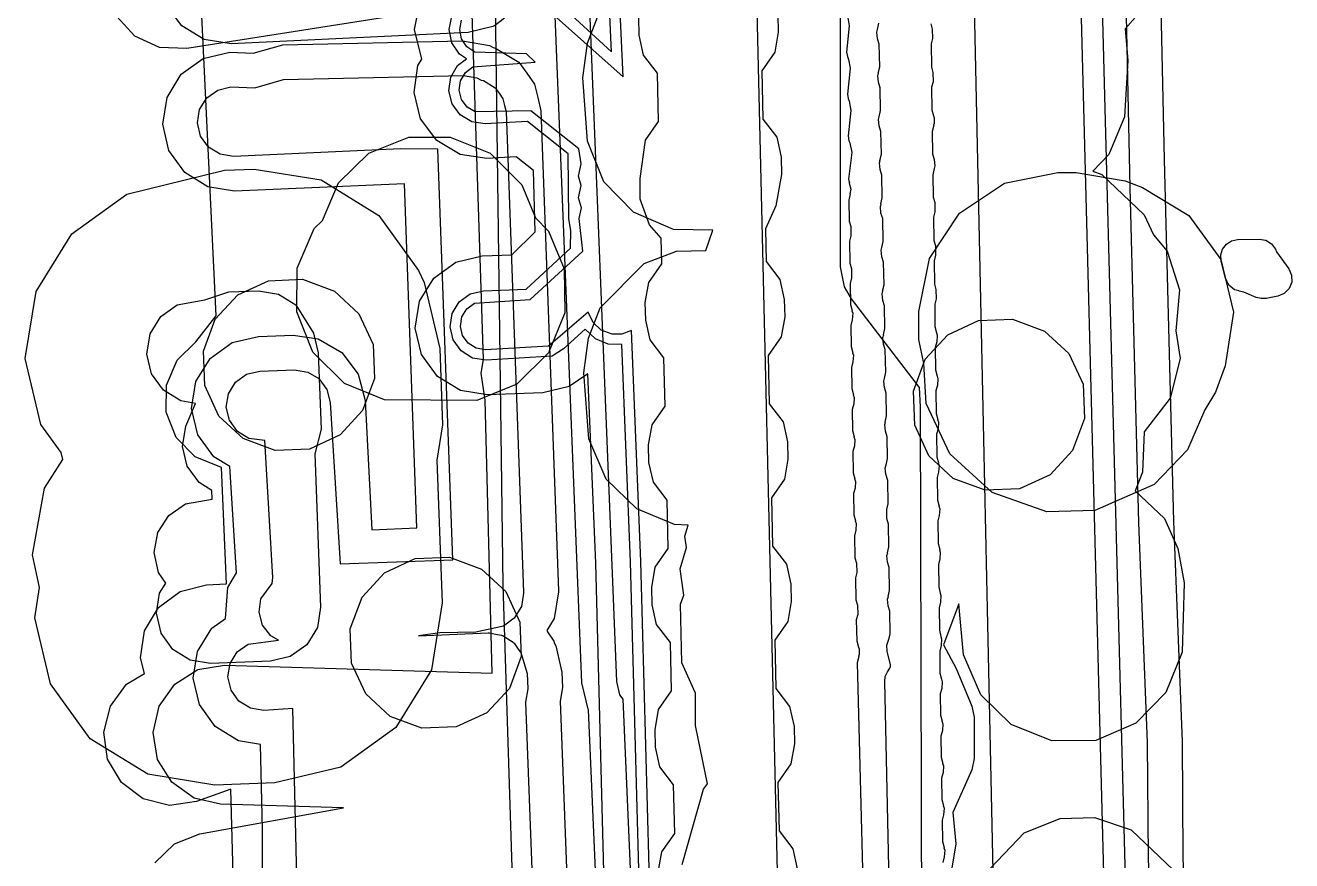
# Model space of a CAD drawing. Header units: metres. Extents: x 17722 to 17999, y 13535 to 15917.
# Drawn here: x 17763.63 to 17800.06, y 15571.33 to 15595.35 of the extents above; entities that cross this region are included whole.
import ezdxf

# ---------------------------------------------------------------- set-up
doc = ezdxf.new("R2010")
doc.units = ezdxf.units.M
for name, color, linetype in [('AI_GREENING_ALLOWED_ZONE', 4, 'Continuous'), ('AI_GREENING_EXCLUSIONS', 1, 'Continuous'), ('AI_GREENING_LAWN', 82, 'Continuous')]:
    doc.layers.add(name, color=color, linetype=linetype)

msp = doc.modelspace()

# ---------------------------------------------------------------- linework, layer by layer
at = {"layer": 'AI_GREENING_ALLOWED_ZONE'}
msp.add_lwpolyline([(17798.028, 15588.572), (17798.017, 15588.749), (17798.069, 15588.918), (17798.177, 15589.059), (17798.327, 15589.154), (17798.501, 15589.19), (17799.12, 15589.206), (17799.312, 15589.173), (17799.477, 15589.07), (17799.589, 15588.911), (17799.623, 15588.837), (17799.971, 15588.348), (17800.052, 15588.167), (17800.056, 15587.969), (17799.983, 15587.785), (17799.844, 15587.644), (17799.661, 15587.568), (17799.326, 15587.501), (17799.179, 15587.494), (17799.037, 15587.529), (17798.68, 15587.677), (17798.541, 15587.706), (17798.543, 15587.716), (17798.416, 15587.746), (17798.245, 15587.882), (17798.148, 15588.077), (17798.028, 15588.572)], close=True, dxfattribs=at)
at = {"layer": 'AI_GREENING_EXCLUSIONS'}
for points in [[(17781.508, 15527.641), (17780.822, 15546.419), (17780.14, 15568.624), (17779.834, 15575.666), (17779.819, 15575.687), (17779.642, 15576.447), (17777.71, 15624.657)], [(17782.508, 15527.675), (17781.822, 15546.452), (17781.139, 15568.657), (17780.822, 15575.972), (17780.73, 15576.1), (17780.641, 15576.48), (17778.709, 15624.695)], [(17778.563, 15595.887), (17780.828, 15593.872), (17779.732, 15617.603)], [(17778.999, 15595.966), (17780.495, 15594.588), (17779.432, 15617.589)], [(17795.158, 15601.92), (17795.402, 15590.686), (17795.653, 15581.049), (17795.902, 15574.723), (17795.929, 15571.415), (17796.509, 15553.677), (17797.06, 15528.571)], [(17796.157, 15601.948), (17796.384, 15591.498), (17796.652, 15581.081), (17796.902, 15574.756), (17796.929, 15571.438), (17797.506, 15553.776), (17797.508, 15553.721), (17797.508, 15553.712), (17797.508, 15553.699), (17798.059, 15528.597)], [(17777.168, 15597.756), (17777.151, 15595.256), (17777.363, 15579.257), (17777.664, 15569.921)], [(17769.697, 15567.784), (17769.538, 15573.383), (17768.55, 15573.032), (17767.778, 15572.92), (17767.021, 15573.111), (17766.396, 15573.578), (17765.996, 15574.248), (17765.884, 15575.021), (17766.076, 15575.777), (17766.542, 15576.403), (17767.061, 15576.711), (17766.946, 15577.166), (17767.059, 15577.938), (17767.459, 15578.608), (17768.086, 15579.074), (17768.842, 15579.265), (17769.416, 15579.294), (17769.275, 15582.638), (17768.518, 15582.944), (17767.972, 15583.501), (17767.68, 15584.225), (17767.687, 15585.005), (17767.993, 15585.723), (17768.534, 15586.253), (17769.122, 15586.994), (17768.695, 15595.832)], [(17767.359, 15571.27), (17767.92, 15571.812), (17768.646, 15572.099), (17772.784, 15572.85), (17769.243, 15572.954), (17768.483, 15573.129), (17767.847, 15573.582), (17767.433, 15574.243), (17767.303, 15575.012), (17767.478, 15575.773), (17767.93, 15576.409), (17768.592, 15576.823), (17769.361, 15576.953), (17777.061, 15576.725), (17776.857, 15584.574), (17776.746, 15585.345), (17776.813, 15585.744), (17776.47, 15595.968), (17768.272, 15594.685), (17767.492, 15594.717), (17766.784, 15595.045), (17766.255, 15595.619)], [(17777.416, 15595.557), (17777.124, 15595.339), (17777.098, 15595.332), (17777.077, 15595.317), (17776.721, 15595.236), (17776.368, 15595.146), (17769.547, 15594.821), (17768.777, 15594.944), (17768.129, 15595.336), (17767.663, 15595.962)], [(17780.284, 15570.654), (17780.039, 15579.889), (17779.812, 15585.328), (17779.271, 15584.963), (17778.512, 15584.782), (17776.919, 15584.723), (17776.149, 15584.847), (17775.484, 15585.256), (17775.027, 15585.889), (17774.846, 15586.648), (17774.97, 15587.418), (17775.379, 15588.083), (17776.012, 15588.54), (17776.771, 15588.721), (17777.627, 15588.752), (17778.3, 15589.41), (17778.249, 15591.174), (17777.75, 15591.567), (17776.907, 15591.525), (17776.135, 15591.639), (17775.465, 15592.04), (17775, 15592.666), (17774.81, 15593.423), (17774.923, 15594.195), (17775.034, 15594.38), (17774.825, 15595.23), (17774.977, 15595.996)], [(17789.478, 15546.978), (17789.384, 15584.379), (17789.355, 15584.939), (17787.391, 15587.488), (17787.193, 15587.829), (17787.079, 15588.403), (17787.079, 15595.93)], [(17795.937, 15596.006), (17795.266, 15595.249), (17795.34, 15594.346), (17795.246, 15592.72), (17794.793, 15591.636), (17794.341, 15591.163), (17794.592, 15591.064), (17795.816, 15589.905), (17796.086, 15589.324), (17796.477, 15588.859), (17796.83, 15587.744), (17796.726, 15586.57), (17796.845, 15585.767), (17796.559, 15584.632), (17795.811, 15583.662), (17795.762, 15582.498), (17795.556, 15581.964), (17796.399, 15581.165), (17796.785, 15580.309), (17796.967, 15579.32), (17796.902, 15577.328), (17796.432, 15576.163), (17795.577, 15575.286), (17794.426, 15574.788), (17793.157, 15574.771), (17791.992, 15575.241), (17791.115, 15576.096), (17790.617, 15577.247), (17790.484, 15578.711), (17790.038, 15577.537), (17790.406, 15576.858), (17790.86, 15575.775), (17790.925, 15575.452), (17790.925, 15574.265), (17790.86, 15573.942), (17790.308, 15572.713), (17790.393, 15571.816), (17790.216, 15570.71)], [(17781.316, 15569.654), (17781.038, 15579.921), (17780.784, 15586.176), (17780.391, 15586.188), (17780.029, 15586.339), (17779.736, 15586.617), (17779.115, 15586.045), (17778.782, 15585.842), (17776.882, 15585.723), (17776.497, 15585.785), (17776.165, 15585.989), (17775.936, 15586.305), (17775.846, 15586.685), (17775.908, 15587.07), (17776.112, 15587.403), (17776.428, 15587.631), (17776.808, 15587.721), (17778.032, 15587.767), (17779.315, 15588.947), (17779.324, 15589.452), (17779.261, 15589.79), (17779.246, 15591.661), (17778.075, 15592.585), (17776.857, 15592.524), (17776.471, 15592.581), (17776.136, 15592.781), (17775.904, 15593.094), (17775.808, 15593.473), (17775.865, 15593.859), (17776.066, 15594.194), (17776.324, 15594.386), (17776.118, 15594.523), (17775.901, 15594.848), (17775.825, 15595.23), (17775.901, 15595.613)], [(17781.626, 15569.354), (17781.338, 15579.931), (17781.071, 15586.577), (17780.786, 15586.47), (17780.508, 15586.47), (17780.197, 15586.588), (17779.96, 15586.809), (17779.824, 15587.105), (17778.679, 15586.124), (17776.871, 15586.023), (17776.601, 15586.066), (17776.369, 15586.209), (17776.209, 15586.43), (17776.145, 15586.696), (17776.189, 15586.966), (17776.332, 15587.198), (17776.553, 15587.358), (17778.154, 15587.471), (17779.663, 15588.859), (17779.561, 15589.794), (17779.627, 15590.104), (17779.546, 15590.39), (17779.616, 15590.75), (17779.546, 15591.014), (17779.616, 15591.374), (17779.554, 15591.801), (17778.172, 15592.89), (17776.572, 15592.864), (17776.338, 15593.004), (17776.175, 15593.223), (17776.108, 15593.488), (17776.148, 15593.758), (17776.288, 15593.992), (17776.507, 15594.155), (17778.3, 15594.298), (17778.048, 15594.53), (17776.557, 15594.584), (17776.33, 15594.735), (17776.178, 15594.962), (17776.125, 15595.23), (17776.178, 15595.498)], [(17782.526, 15571.22), (17783.133, 15573.382), (17783.249, 15573.537), (17782.905, 15575.214), (17782.905, 15576.147), (17782.518, 15577.018), (17782.474, 15578.702), (17782.572, 15578.965), (17782.462, 15579.726), (17782.647, 15580.332), (17782.6, 15580.657), (17782.694, 15580.98), (17782.302, 15580.997), (17781.218, 15581.45), (17780.341, 15582.305), (17779.843, 15583.456), (17779.698, 15585.356), (17779.828, 15586.354), (17780.167, 15587.229), (17781.426, 15588.508), (17782.357, 15588.858), (17783.209, 15588.881), (17783.406, 15589.463), (17782.275, 15589.48), (17781.124, 15589.978), (17780.269, 15590.855), (17779.799, 15592.02), (17779.671, 15593.839), (17779.801, 15594.837), (17780.14, 15595.712)], [(17781.836, 15571.003), (17781.937, 15571.579), (17782.311, 15572.115), (17782.279, 15573.507), (17781.882, 15574.025), (17781.754, 15574.597), (17781.743, 15575.096), (17781.844, 15575.673), (17782.218, 15576.209), (17782.186, 15577.601), (17781.788, 15578.119), (17781.661, 15578.69), (17781.65, 15579.19), (17781.751, 15579.767), (17782.125, 15580.303), (17782.093, 15581.695), (17781.695, 15582.213), (17781.568, 15582.784), (17781.557, 15583.284), (17781.658, 15583.861), (17782.031, 15584.396), (17782, 15585.788), (17781.602, 15586.307), (17781.475, 15586.878), (17781.463, 15587.378), (17781.564, 15587.954), (17781.938, 15588.49), (17781.921, 15589.23), (17781.586, 15589.618), (17781.32, 15590.354), (17781.32, 15590.948), (17781.471, 15592.048), (17781.845, 15592.584), (17781.813, 15593.976), (17781.416, 15594.494), (17781.288, 15595.066), (17781.277, 15595.566)], [(17785.276, 15595.657), (17785.287, 15595.157), (17785.186, 15594.58), (17784.812, 15594.044), (17784.844, 15592.652), (17785.242, 15592.134), (17785.369, 15591.563), (17785.38, 15591.063), (17785.221, 15590.16), (17784.916, 15589.501), (17784.937, 15588.558), (17785.335, 15588.04), (17785.462, 15587.469), (17785.474, 15586.969), (17785.373, 15586.393), (17784.999, 15585.857), (17785.031, 15584.465), (17785.428, 15583.946), (17785.556, 15583.375), (17785.567, 15582.875), (17785.466, 15582.299), (17785.092, 15581.763), (17785.124, 15580.371), (17785.522, 15579.853), (17785.649, 15579.281), (17785.66, 15578.781), (17785.559, 15578.205), (17785.185, 15577.669), (17785.217, 15576.277), (17785.615, 15575.759), (17785.742, 15575.187), (17785.753, 15574.688), (17785.652, 15574.111), (17785.279, 15573.575), (17785.31, 15572.183), (17785.708, 15571.665), (17785.835, 15571.094)], [(17770.454, 15571.09), (17770.448, 15572.238), (17770.392, 15574.674), (17769.758, 15574.776), (17769.094, 15575.187), (17768.638, 15575.82), (17768.459, 15576.579), (17768.584, 15577.349), (17768.994, 15578.013), (17769.386, 15578.296), (17769.454, 15579.182), (17769.7, 15579.611), (17769.508, 15582.661), (17769.049, 15582.944), (17768.592, 15583.577), (17768.412, 15584.336), (17768.536, 15585.106), (17768.946, 15585.77), (17769.579, 15586.227), (17770.338, 15586.407), (17771.332, 15586.444), (17772.058, 15586.335), (17772.732, 15585.941), (17773.204, 15585.32), (17773.401, 15584.565), (17773.597, 15580.848), (17774.893, 15580.898), (17774.533, 15590.792), (17769.651, 15590.582), (17768.881, 15590.707), (17768.217, 15591.117), (17767.761, 15591.751), (17767.581, 15592.51), (17767.706, 15593.28), (17768.116, 15593.944), (17768.75, 15594.4), (17769.509, 15594.58), (17770.181, 15594.557), (17771.034, 15594.791), (17776.208, 15594.91), (17776.977, 15594.775), (17777.088, 15594.711), (17777.158, 15594.7), (17777.822, 15594.29), (17777.822, 15594.289), (17777.823, 15594.289), (17778.051, 15593.973), (17778.279, 15593.658), (17778.279, 15593.657), (17778.279, 15593.656), (17778.369, 15593.277), (17778.459, 15592.898), (17778.962, 15579.087), (17778.962, 15579.087), (17778.963, 15579.06), (17778.838, 15578.289), (17778.629, 15577.949), (17778.653, 15577.908), (17778.831, 15577.638), (17778.84, 15577.591), (17778.89, 15577.508), (17779.067, 15576.748), (17779.081, 15576.307), (17779.016, 15575.914), (17779.774, 15555.926)], [(17771.671, 15561.144), (17771.329, 15575.701), (17770.493, 15575.651), (17770.108, 15575.713), (17769.776, 15575.918), (17769.548, 15576.235), (17769.458, 15576.615), (17769.521, 15577), (17769.726, 15577.332), (17770.042, 15577.56), (17770.911, 15577.667), (17770.694, 15577.791), (17770.455, 15578.1), (17770.353, 15578.477), (17770.402, 15578.864), (17770.729, 15579.305), (17770.752, 15579.469), (17770.515, 15583.41), (17770.062, 15583.472), (17769.73, 15583.676), (17769.501, 15583.993), (17769.411, 15584.372), (17769.474, 15584.758), (17769.678, 15585.09), (17769.995, 15585.318), (17770.374, 15585.408), (17771.369, 15585.444), (17771.754, 15585.382), (17772.068, 15585.193), (17772.304, 15584.882), (17772.403, 15584.505), (17772.682, 15579.863), (17775.927, 15579.978), (17775.497, 15591.791), (17774.43, 15591.802), (17769.616, 15591.582), (17769.23, 15591.644), (17768.898, 15591.849), (17768.67, 15592.166), (17768.581, 15592.545), (17768.643, 15592.931), (17768.848, 15593.263), (17769.165, 15593.491), (17769.544, 15593.58), (17770.234, 15593.555), (17771.057, 15593.791), (17776.231, 15593.91), (17776.616, 15593.843), (17776.743, 15593.773), (17776.809, 15593.763), (17777.141, 15593.558), (17777.141, 15593.557), (17777.141, 15593.557), (17777.255, 15593.399), (17777.369, 15593.241), (17777.369, 15593.241), (17777.37, 15593.241), (17777.414, 15593.051), (17777.459, 15592.862), (17777.962, 15579.051), (17777.962, 15579.051), (17777.963, 15579.023), (17777.901, 15578.638), (17777.696, 15578.306), (17777.38, 15578.078), (17776.59, 15577.905), (17775.554, 15577.883), (17774.944, 15577.791), (17776.944, 15577.881), (17776.965, 15577.878), (17776.985, 15577.882), (17777.157, 15577.847), (17777.33, 15577.819), (17777.347, 15577.808), (17777.367, 15577.804), (17777.512, 15577.706), (17777.661, 15577.614), (17777.673, 15577.597), (17777.691, 15577.585), (17777.787, 15577.439), (17777.89, 15577.297), (17777.897, 15577.273), (17777.906, 15577.26), (17777.914, 15577.218), (17778.067, 15576.716), (17778.082, 15576.274), (17778.018, 15575.889), (17778.017, 15575.888), (17778.774, 15555.908)], [(17791.202, 15570.91), (17792.362, 15572.132), (17793.392, 15572.539), (17794.386, 15572.566), (17795.436, 15572.214), (17796.66, 15571.055)]]:
    msp.add_lwpolyline(points, dxfattribs=at)
for points in [[(17777.911, 15590.768), (17778.309, 15589.818), (17778.678, 15589.43), (17779.132, 15588.346), (17779.146, 15587.089), (17778.678, 15585.936), (17777.772, 15585.029), (17776.619, 15584.562), (17773.963, 15584.584), (17772.81, 15585.051), (17771.904, 15585.958), (17771.436, 15587.111), (17771.451, 15588.368), (17771.942, 15589.509), (17772.176, 15589.743), (17772.643, 15590.825), (17773.511, 15591.674), (17774.664, 15592.141), (17775.852, 15592.141), (17777.005, 15591.674), (17777.911, 15590.768)], [(17763.902, 15578.317), (17764.042, 15579.185), (17763.837, 15580.123), (17764.181, 15582.043), (17764.711, 15582.869), (17764.664, 15583.066), (17764.08, 15583.874), (17763.63, 15585.773), (17763.941, 15587.699), (17764.965, 15589.359), (17766.546, 15590.502), (17769.361, 15591.185), (17770.209, 15591.216), (17772.135, 15590.905), (17773.796, 15589.881), (17774.938, 15588.3), (17775.104, 15587.959), (17775.554, 15586.061), (17775.634, 15583.864), (17775.471, 15582.852), (17775.621, 15578.744), (17775.31, 15576.818), (17774.286, 15575.158), (17772.704, 15574.015), (17770.806, 15573.565), (17769.081, 15573.502), (17767.155, 15573.813), (17765.494, 15574.837), (17764.352, 15576.419), (17763.902, 15578.317)], [(17789.333, 15587.12), (17789.636, 15588.651), (17790.502, 15589.949), (17791.799, 15590.817), (17793.33, 15591.123), (17793.853, 15591.118), (17795.271, 15590.876), (17795.762, 15590.691), (17797.095, 15589.88), (17798.016, 15588.62), (17798.385, 15587.104), (17798.146, 15585.561), (17797.869, 15584.803), (17797.561, 15584.298), (17797.061, 15583.142), (17796.096, 15582.144), (17794.395, 15581.399), (17793.009, 15581.366), (17791.444, 15581.922), (17790.227, 15583.027), (17789.539, 15584.475), (17789.471, 15585.628), (17789.333, 15586.322), (17789.333, 15587.12)], [(17772.524, 15587.707), (17773.223, 15587.06), (17773.632, 15586.178), (17773.671, 15585.192), (17773.33, 15584.275), (17772.683, 15583.576), (17771.801, 15583.167), (17770.815, 15583.128), (17769.898, 15583.469), (17769.199, 15584.116), (17768.79, 15584.998), (17768.751, 15585.984), (17769.092, 15586.901), (17769.739, 15587.6), (17770.621, 15588.009), (17771.607, 15588.048), (17772.524, 15587.707)], [(17767.493, 15579.022), (17767.672, 15579.314), (17767.461, 15579.617), (17767.336, 15580.189), (17767.439, 15580.765), (17767.755, 15581.258), (17768.236, 15581.592), (17769.008, 15581.721), (17768.999, 15581.972), (17768.627, 15582.201), (17768.285, 15582.675), (17768.149, 15583.245), (17768.243, 15583.822), (17768.526, 15584.481), (17768.103, 15584.549), (17767.605, 15584.856), (17767.263, 15585.331), (17767.128, 15585.9), (17767.221, 15586.478), (17767.528, 15586.976), (17768.002, 15587.319), (17768.794, 15587.462), (17769.488, 15587.687), (17770.337, 15587.718), (17770.915, 15587.625), (17771.413, 15587.318), (17771.921, 15586.503), (17772.056, 15585.933), (17772.136, 15583.737), (17771.962, 15583.028), (17772.123, 15578.617), (17772.03, 15578.039), (17771.723, 15577.541), (17771.248, 15577.198), (17770.679, 15577.063), (17768.953, 15577), (17768.375, 15577.093), (17767.877, 15577.4), (17767.534, 15577.875), (17767.399, 15578.444), (17767.493, 15579.022)], [(17792.947, 15586.559), (17793.646, 15585.912), (17794.055, 15585.03), (17794.094, 15584.044), (17793.753, 15583.127), (17793.106, 15582.428), (17792.224, 15582.019), (17791.238, 15581.98), (17790.321, 15582.321), (17789.622, 15582.968), (17789.213, 15583.85), (17789.174, 15584.836), (17789.515, 15585.753), (17790.162, 15586.452), (17791.044, 15586.861), (17792.03, 15586.9), (17792.947, 15586.559)], [(17777.447, 15579.068), (17777.856, 15578.186), (17777.895, 15577.2), (17777.554, 15576.283), (17776.907, 15575.584), (17776.025, 15575.175), (17775.039, 15575.136), (17774.122, 15575.477), (17773.423, 15576.124), (17773.014, 15577.006), (17772.975, 15577.992), (17773.316, 15578.909), (17773.963, 15579.608), (17774.845, 15580.017), (17775.831, 15580.056), (17776.748, 15579.715), (17777.447, 15579.068)]]:
    msp.add_lwpolyline(points, close=True, dxfattribs=at)
at = {"layer": 'AI_GREENING_LAWN'}
for points in [[(17796.677, 15517.822), (17793.252, 15647.433)], [(17792.745, 15643.695), (17795.068, 15554.797)], [(17792.57, 15519.944), (17789.943, 15641.649)], [(17786.56, 15521.697), (17786.16, 15533.243), (17786.16, 15533.248), (17783.771, 15634.355)], [(17787.293, 15595.57), (17787.327, 15595.334), (17787.255, 15594.581), (17787.275, 15594.459), (17787.312, 15594.373), (17787.352, 15594.122), (17787.275, 15593.376), (17787.298, 15593.246), (17787.331, 15593.176), (17787.376, 15592.908), (17787.296, 15592.171), (17787.321, 15592.034), (17787.349, 15591.978), (17787.4, 15591.695), (17787.312, 15590.927), (17787.313, 15590.89), (17787.339, 15590.82), (17787.332, 15590.817), (17787.378, 15590.639), (17787.347, 15590.506), (17787.357, 15590.504), (17787.317, 15590.328), (17787.328, 15589.719), (17787.373, 15589.565), (17787.378, 15589.297), (17787.337, 15589.141), (17787.347, 15588.509), (17787.393, 15588.355), (17787.397, 15588.087), (17787.356, 15587.932), (17787.365, 15587.323), (17787.412, 15587.147), (17787.406, 15587.145), (17787.43, 15587.072), (17787.418, 15586.883), (17787.376, 15586.723), (17787.385, 15586.114), (17787.432, 15585.938), (17787.426, 15585.936), (17787.449, 15585.863), (17787.437, 15585.673), (17787.395, 15585.514), (17787.404, 15584.905), (17787.451, 15584.728), (17787.445, 15584.727), (17787.469, 15584.654), (17787.457, 15584.464), (17787.415, 15584.304), (17787.424, 15583.696), (17787.471, 15583.519), (17787.464, 15583.517), (17787.488, 15583.444), (17787.476, 15583.255), (17787.434, 15583.095), (17787.443, 15582.486), (17787.49, 15582.31), (17787.484, 15582.308), (17787.508, 15582.235), (17787.496, 15582.045), (17787.454, 15581.886), (17787.462, 15581.277), (17787.51, 15581.1), (17787.504, 15581.098), (17787.529, 15581.026), (17787.518, 15580.837), (17787.476, 15580.674), (17787.491, 15580.042), (17787.538, 15579.888), (17787.544, 15579.621), (17787.505, 15579.465), (17787.52, 15578.833), (17787.567, 15578.679), (17787.573, 15578.411), (17787.533, 15578.256), (17787.547, 15577.647), (17787.595, 15577.471), (17787.593, 15577.47), (17787.612, 15577.418), (17787.616, 15577.255), (17787.599, 15577.202), (17787.602, 15577.201), (17787.561, 15577.023), (17788.144, 15554.415)], [(17789.83, 15507.874), (17788.349, 15576.478), (17788.367, 15576.624), (17788.428, 15576.759), (17788.497, 15576.867), (17788.514, 15576.911), (17788.513, 15576.958), (17788.421, 15577.356), (17788.412, 15577.53), (17788.464, 15577.698), (17788.482, 15577.731), (17788.509, 15577.849), (17788.498, 15578.503), (17788.451, 15578.661), (17788.433, 15578.85), (17788.454, 15578.924), (17788.448, 15578.925), (17788.49, 15579.103), (17788.478, 15579.757), (17788.431, 15579.915), (17788.413, 15580.105), (17788.435, 15580.178), (17788.428, 15580.18), (17788.47, 15580.358), (17788.458, 15581.011), (17788.413, 15581.165), (17788.409, 15581.433), (17788.449, 15581.589), (17788.439, 15582.266), (17788.386, 15582.443), (17788.367, 15582.62), (17788.4, 15582.749), (17788.43, 15582.892), (17788.416, 15583.521), (17788.369, 15583.68), (17788.349, 15583.869), (17788.371, 15583.942), (17788.364, 15583.944), (17788.405, 15584.122), (17788.391, 15584.776), (17788.344, 15584.934), (17788.324, 15585.123), (17788.346, 15585.197), (17788.339, 15585.198), (17788.38, 15585.376), (17788.366, 15586.03), (17788.318, 15586.188), (17788.299, 15586.377), (17788.321, 15586.451), (17788.314, 15586.453), (17788.355, 15586.631), (17788.341, 15587.284), (17788.293, 15587.443), (17788.274, 15587.632), (17788.296, 15587.705), (17788.289, 15587.707), (17788.33, 15587.885), (17788.316, 15588.539), (17788.268, 15588.697), (17788.249, 15588.886), (17788.271, 15588.96), (17788.264, 15588.961), (17788.305, 15589.139), (17788.291, 15589.793), (17788.243, 15589.951), (17788.224, 15590.14), (17788.246, 15590.214), (17788.239, 15590.216), (17788.28, 15590.394), (17788.266, 15591.047), (17788.218, 15591.206), (17788.199, 15591.395), (17788.22, 15591.468), (17788.214, 15591.47), (17788.255, 15591.648), (17788.241, 15592.302), (17788.193, 15592.46), (17788.174, 15592.649), (17788.195, 15592.723), (17788.189, 15592.724), (17788.23, 15592.902), (17788.216, 15593.556), (17788.168, 15593.714), (17788.149, 15593.903), (17788.17, 15593.977), (17788.164, 15593.978), (17788.205, 15594.157), (17788.191, 15594.81), (17788.143, 15594.969), (17788.124, 15595.158), (17788.145, 15595.231), (17788.139, 15595.233), (17788.18, 15595.411)], [(17789.674, 15595.399), (17789.719, 15595.245), (17789.723, 15594.977), (17789.682, 15594.821), (17789.692, 15594.151), (17789.737, 15593.997), (17789.741, 15593.729), (17789.7, 15593.574), (17789.708, 15592.927), (17789.755, 15592.75), (17789.752, 15592.75), (17789.771, 15592.697), (17789.773, 15592.534), (17789.756, 15592.481), (17789.758, 15592.481), (17789.716, 15592.303), (17789.727, 15591.656), (17789.773, 15591.497), (17789.791, 15591.308), (17789.77, 15591.234), (17789.776, 15591.233), (17789.734, 15591.055), (17789.744, 15590.408), (17789.79, 15590.254), (17789.794, 15589.986), (17789.753, 15589.831), (17789.762, 15589.161), (17789.807, 15589.007), (17789.811, 15588.739), (17789.77, 15588.583), (17789.78, 15587.913), (17789.825, 15587.759), (17789.829, 15587.491), (17789.788, 15587.336), (17789.796, 15586.689), (17789.843, 15586.512), (17789.836, 15586.511), (17789.86, 15586.438), (17789.848, 15586.248), (17789.805, 15586.088), (17789.813, 15585.441), (17789.86, 15585.265), (17789.854, 15585.263), (17789.878, 15585.19), (17789.865, 15585.001), (17789.823, 15584.841), (17789.831, 15584.194), (17789.878, 15584.017), (17789.872, 15584.016), (17789.895, 15583.943), (17789.883, 15583.753), (17789.841, 15583.593), (17789.849, 15582.946), (17789.895, 15582.77), (17789.889, 15582.768), (17789.913, 15582.695), (17789.9, 15582.505), (17789.858, 15582.346), (17789.866, 15581.699), (17789.913, 15581.522), (17789.907, 15581.52), (17789.931, 15581.447), (17789.918, 15581.258), (17789.876, 15581.098), (17789.884, 15580.451), (17789.931, 15580.274), (17789.924, 15580.273), (17789.948, 15580.2), (17789.936, 15580.01), (17789.894, 15579.85), (17789.902, 15579.203), (17789.949, 15579.027), (17789.943, 15579.025), (17789.967, 15578.952), (17789.954, 15578.763), (17789.912, 15578.603), (17789.921, 15577.956), (17789.968, 15577.779), (17789.961, 15577.778), (17789.985, 15577.705), (17789.973, 15577.515), (17789.931, 15577.355), (17789.939, 15576.726), (17789.986, 15576.55), (17789.98, 15576.548), (17790.003, 15576.475), (17789.991, 15576.285), (17789.949, 15576.126), (17789.957, 15575.515), (17790.004, 15575.338), (17789.997, 15575.337), (17790.021, 15575.264), (17790.009, 15575.074), (17789.967, 15574.914), (17789.975, 15574.303), (17790.022, 15574.127), (17790.015, 15574.125), (17790.039, 15574.052), (17790.027, 15573.863), (17789.985, 15573.703), (17789.993, 15573.092), (17790.04, 15572.915), (17790.033, 15572.914), (17790.057, 15572.841), (17790.045, 15572.651), (17790.003, 15572.491), (17790.01, 15571.88), (17790.058, 15571.704), (17790.051, 15571.702), (17790.075, 15571.629), (17790.063, 15571.44), (17790.021, 15571.28)]]:
    msp.add_lwpolyline(points, dxfattribs=at)

doc.saveas('drawing.dxf')
